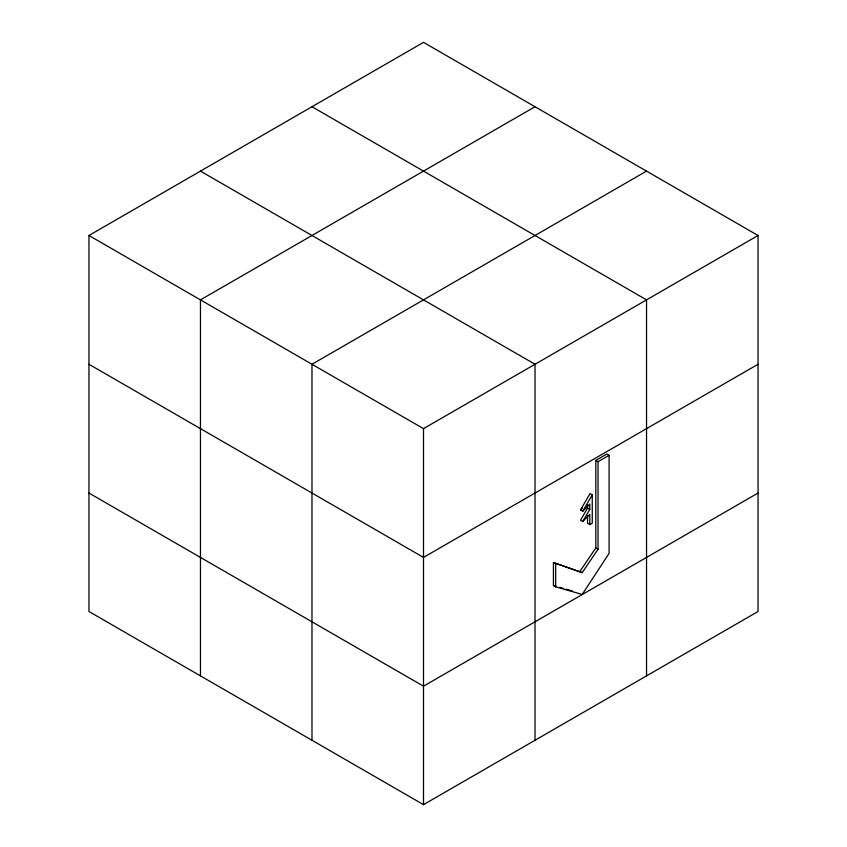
<?xml version="1.0" encoding="UTF-8"?>
<svg xmlns="http://www.w3.org/2000/svg" width="847" height="847" viewBox="0 0 847 847"><rect width="100%" height="100%" fill="white"/><g stroke="black" fill="none" stroke-linecap="round" stroke-linejoin="round"><path stroke-width="1.27" d="M587.553 504.939L587.553 508.168L580.534 520.238L582.768 521.53L589.777 509.449L589.777 504.071L582.768 511.228L580.534 509.936L590.041 493.579L592.265 494.86L592.265 523.192L589.777 524.632L587.553 523.34L587.553 515.654M582.768 511.228L592.265 494.86M579.962 571.344L595.812 547.967L595.812 460.397L606.865 454.013L609.099 455.305L609.099 553.366L582.196 594.456L555.664 586.802L553.43 585.51L553.43 562.535L582.196 572.625L598.035 549.248L598.035 461.689L595.812 460.397M580.534 509.936L582.291 508.147M582.768 521.53L589.777 514.373L589.777 524.632M88.956 235.498L423.5 42.35L758.044 235.498L758.044 611.502L423.5 804.65L88.956 611.502L88.956 235.498L423.5 428.646L758.044 235.498M535.018 106.733L200.464 299.88L200.464 675.885M646.536 171.115L311.982 364.263L311.982 740.267M758.044 364.263L423.5 557.411L88.956 364.263M598.035 461.689L609.099 455.305M758.044 493.039L423.5 686.186L88.956 493.039M553.43 585.51L555.96 586.24M559.751 587.331L563.541 588.421M566.071 589.152L572.381 590.973M553.43 562.535L582.196 572.625M311.982 106.733L646.536 299.88L646.536 675.885M200.464 171.115L535.018 364.263L535.018 740.267M587.553 508.168L589.777 509.449M595.812 547.967L598.035 549.248M555.664 563.827L555.664 586.802M423.5 428.646L423.5 804.65"/></g></svg>
